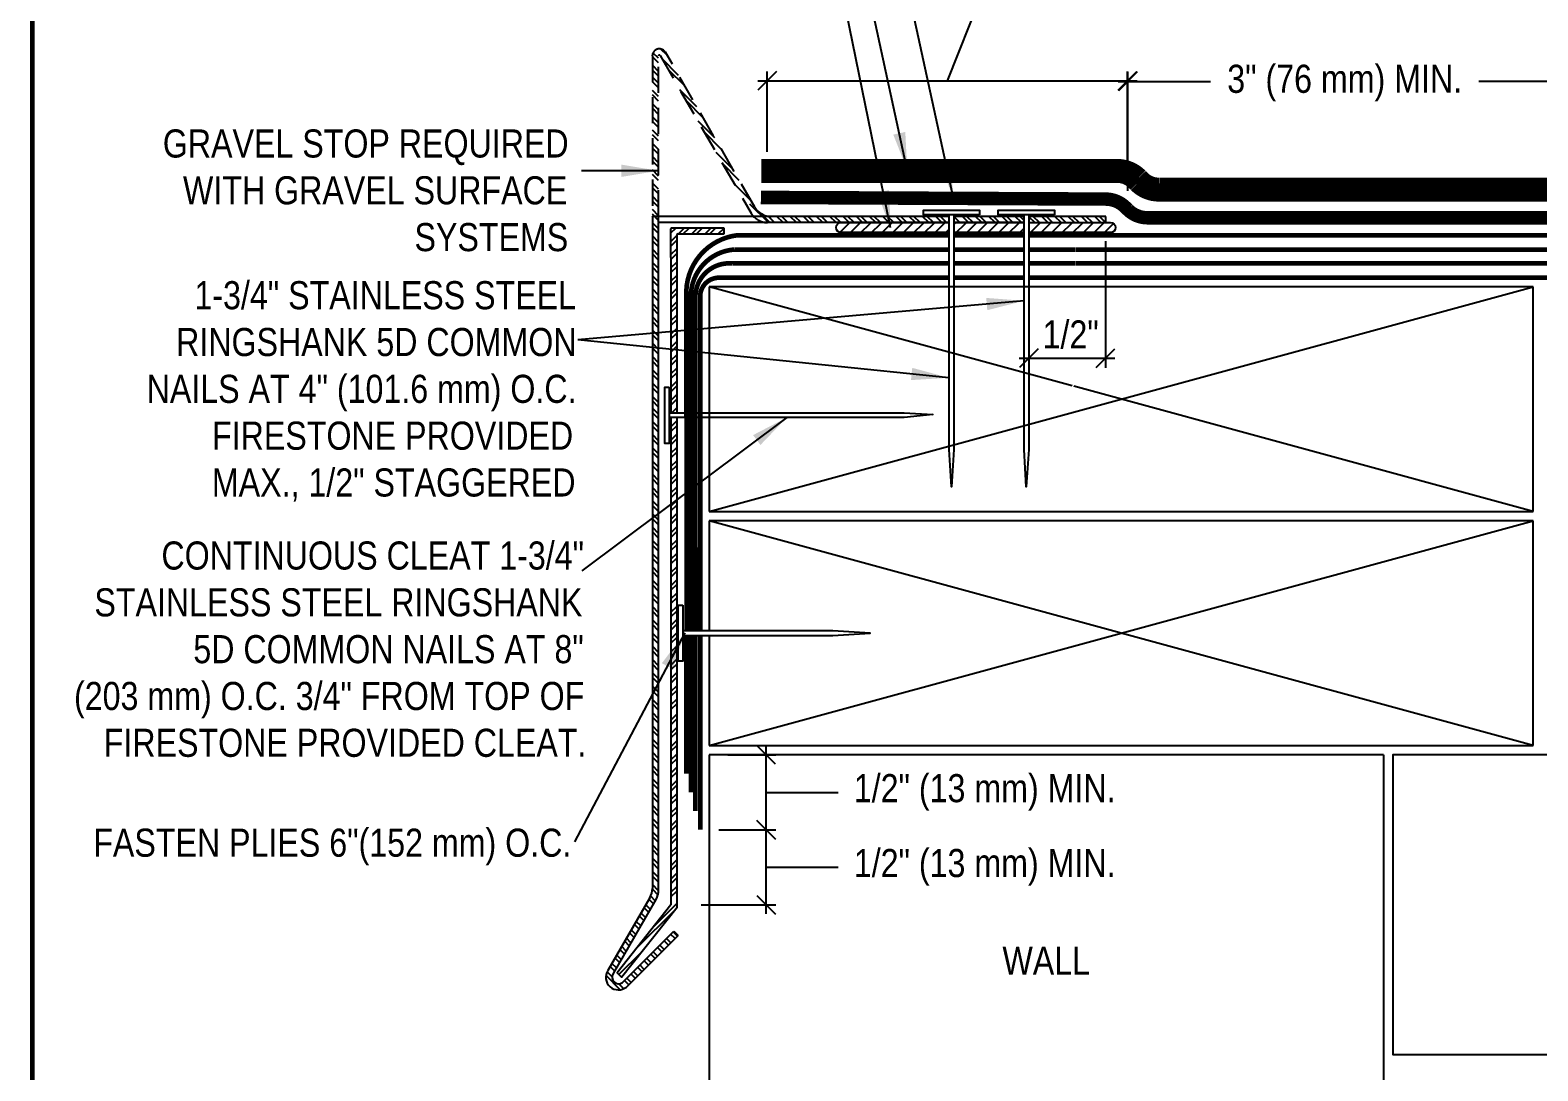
# Model space of a CAD drawing. Header units: inches. Extents: x -763.6 to -743.6, y -23.2 to -6.4.
# Drawn here: x -763.62 to -753.56, y -19.2 to -12.25 of the extents above; entities that cross this region are included whole.
import ezdxf
from ezdxf.enums import TextEntityAlignment as Align

# ---------------------------------------------------------------- set-up
doc = ezdxf.new("R2010")
doc.units = ezdxf.units.IN
doc.header["$MEASUREMENT"] = 0
doc.linetypes.add('HIDDEN', pattern=[0.375, 0.25, -0.125])
doc.layers.get('0').update_dxf_attribs({"linetype": 'CONTINUOUS'})
doc.layers.get('DEFPOINTS').update_dxf_attribs({"linetype": 'CONTINUOUS'})
for name, color, linetype in [('FSBP-ACCESSORY-OTHER', 7, 'CONTINUOUS'), ('FSBP-ANNO-LABEL', 7, 'CONTINUOUS'), ('FSBP-MEMBRANE', 7, 'CONTINUOUS'), ('FSBP-SEALANTS', 1, 'CONTINUOUS'), ('FSBP-SUBSTRATE-GENERIC', 9, 'CONTINUOUS'), ('FSBP-TTLB-BORDER', 7, 'CONTINUOUS'), ('FSBP-TTLB-TEXT', 7, 'CONTINUOUS'), ('FSBP-WALL-CURB', 9, 'CONTINUOUS'), ('FSBP-WOOD', 7, 'CONTINUOUS')]:
    doc.layers.add(name, color=color, linetype=linetype)
doc.styles.add('ARIAL', font='arial.ttf')
doc.styles.add('ARIAL_BOLD', font='')
doc.styles.add('ARIAL_NAR', font='ARIALN.TTF')
doc.styles.get('ARIAL_BOLD').set_extended_font_data('Arial Black')
doc.dimstyles.new('FSBP-DIM', dxfattribs={"dimtxt": 0.1875, "dimasz": 0.125, "dimexe": 0.0625, "dimexo": 0.125, "dimgap": 0.125, "dimtad": 0, "dimdec": 0, "dimzin": 1, "dimdsep": 46, "dimlunit": 4, "dimtxsty": 'ARIAL_NAR', "dimblk": 'OBLIQUE', "dimcen": 0.09375, "dimdle": 0.0625, "dimclrd": 256, "dimclre": 256, "dimclrt": 256, "dimadec": 0, "dimazin": 0, "dimtfac": 1, "dimtdec": 0, "dimtmove": 1, "dimatfit": 3, "dimfxl": 1, "dimtolj": 1, "dimtzin": 0, "dimlwd": -1, "dimlwe": -1, "dimarcsym": 0})
doc.dimstyles.new('FSBP-LEADER', dxfattribs={"dimtxt": 0.1875, "dimasz": 0.25, "dimexe": 0.0625, "dimexo": 0.125, "dimgap": 0.125, "dimtad": 0, "dimtih": 1, "dimtoh": 1, "dimdec": 4, "dimzin": 0, "dimdsep": 46, "dimlunit": 4, "dimtxsty": 'ARIAL_NAR', "dimcen": 0.09375, "dimclrd": 256, "dimclre": 256, "dimclrt": 256, "dimadec": 0, "dimazin": 0, "dimtfac": 1, "dimtdec": 4, "dimtofl": 0, "dimtmove": 0, "dimatfit": 3, "dimfxl": 1, "dimtolj": 1, "dimtzin": 0, "dimlwd": -1, "dimlwe": -1, "dimarcsym": 0})

# ---------------------------------------------------------------- blocks, each defined once
blk = doc.blocks.new('_OBLIQUE')
at = {"color": 0, "linetype": 'ByBlock'}
blk.add_line((-0.5, -0.5), (0.5, 0.5), dxfattribs=at)
blk = doc.blocks.new('*D6')
at = {"layer": 'DEFPOINTS', "color": 0, "transparency": 16777216}
for p in [(-756.296, -12.589), (-758.702, -13.189), (-756.296, -13.411)]:
    blk.add_point(p, dxfattribs=at)
at = {"layer": 'FSBP-ANNO-LABEL', "transparency": 16777216}
for p, q in [((-757.499, -12.589), (-757.252, -11.968)), ((-757.252, -11.968), (-757.002, -11.968)), ((-758.702, -13.064), (-758.702, -12.527)), ((-756.296, -13.286), (-756.296, -12.527)), ((-758.765, -12.589), (-756.233, -12.589))]:
    blk.add_line(p, q, dxfattribs=at)
at = {"layer": 'FSBP-ANNO-LABEL', "transparency": 16777216, "xscale": 0.125, "yscale": 0.125, "zscale": 0.125, "rotation": 180}
blk.add_blockref('_OBLIQUE', (-758.702, -12.589), dxfattribs=at)
at = {"layer": 'FSBP-ANNO-LABEL', "transparency": 16777216, "xscale": 0.125, "yscale": 0.125, "zscale": 0.125}
blk.add_blockref('_OBLIQUE', (-756.296, -12.589), dxfattribs=at)
at = {"layer": 'FSBP-ANNO-LABEL', "transparency": 16777216, "insert": (-755.92, -11.968), "char_height": 0.1875, "attachment_point": 5, "style": 'ARIAL_NAR'}
blk.add_mtext('\\A1;2-3/8" (60 mm) MIN.', dxfattribs=at)
blk = doc.blocks.new('*D7')
at = {"layer": 'DEFPOINTS', "color": 0, "transparency": 16777216}
for p in [(-753.417, -12.593), (-756.295, -13.449), (-753.417, -13.518)]:
    blk.add_point(p, dxfattribs=at)
at = {"layer": 'FSBP-ANNO-LABEL', "transparency": 16777216}
for p, q in [((-756.295, -13.324), (-756.295, -12.53)), ((-753.417, -13.393), (-753.417, -12.53)), ((-756.358, -12.593), (-755.742, -12.593)), ((-753.355, -12.593), (-753.951, -12.593))]:
    blk.add_line(p, q, dxfattribs=at)
at = {"layer": 'FSBP-ANNO-LABEL', "transparency": 16777216, "xscale": 0.125, "yscale": 0.125, "zscale": 0.125, "rotation": 180}
blk.add_blockref('_OBLIQUE', (-756.295, -12.593), dxfattribs=at)
at = {"layer": 'FSBP-ANNO-LABEL', "transparency": 16777216, "xscale": 0.125, "yscale": 0.125, "zscale": 0.125}
blk.add_blockref('_OBLIQUE', (-753.417, -12.593), dxfattribs=at)
at = {"layer": 'FSBP-ANNO-LABEL', "transparency": 16777216, "insert": (-754.847, -12.604), "char_height": 0.1875, "attachment_point": 5, "style": 'ARIAL_NAR'}
blk.add_mtext('\\A1;3" (76 mm) MIN.', dxfattribs=at)
blk = doc.blocks.new('TTLB-ASPHALT_1')
at = {"layer": 'FSBP-TTLB-BORDER', "const_width": 0.0312}
blk.add_lwpolyline([(20, 0), (20, 13), (0, 13), (0, 0)], dxfattribs=at)
at = {"layer": 'FSBP-TTLB-TEXT'}
for tag, height, style, p in [('DETAIL_DESCP_LINE_1', 0.219, 'ARIAL_BOLD', (9.833, -0.375)), ('ISSUE_REV_DATE', 0.219, 'ARIAL', (15.841, -0.728)), ('DETAIL_NUMBER', 0.438, 'ARIAL', (18.421, -0.893))]:
    blk.add_attdef(tag, text='', height=height, dxfattribs=dict(at, style=style)).set_placement(p, align=Align.MIDDLE_CENTER)
at = {"layer": 'FSBP-TTLB-TEXT', "style": 'ARIAL'}
blk.add_attdef('ACCPT_SYSTEMS', text='', height=0.219, dxfattribs=at).set_placement((11.494, -1.125), align=Align.MIDDLE_LEFT)
blk = doc.blocks.new('*D10')
at = {"layer": 'DEFPOINTS', "color": 0, "transparency": 16777216}
for p in [(-759.089, -17.09), (-758.708, -17.09), (-759.149, -17.59)]:
    blk.add_point(p, dxfattribs=at)
at = {"layer": 'FSBP-ANNO-LABEL', "transparency": 16777216}
for p, q in [((-758.964, -17.09), (-758.645, -17.09)), ((-758.708, -17.652), (-758.708, -17.027)), ((-758.708, -17.34), (-758.478, -17.34)), ((-758.478, -17.34), (-758.228, -17.34)), ((-759.024, -17.59), (-758.645, -17.59))]:
    blk.add_line(p, q, dxfattribs=at)
at = {"layer": 'FSBP-ANNO-LABEL', "transparency": 16777216, "xscale": 0.125, "yscale": 0.125, "zscale": 0.125}
for p, rotation in [((-758.708, -17.09), 90), ((-758.708, -17.59), 270)]:
    blk.add_blockref('_OBLIQUE', p, dxfattribs=dict(at, rotation=rotation))
at = {"layer": 'FSBP-ANNO-LABEL', "transparency": 16777216, "insert": (-757.25, -17.34), "char_height": 0.1875, "attachment_point": 5, "style": 'ARIAL_NAR'}
blk.add_mtext('\\A1;1/2" (13 mm) MIN.', dxfattribs=at)
blk = doc.blocks.new('*D11')
at = {"layer": 'DEFPOINTS', "color": 0, "transparency": 16777216}
for p in [(-759.089, -17.59), (-758.708, -17.59), (-759.268, -18.09)]:
    blk.add_point(p, dxfattribs=at)
at = {"layer": 'FSBP-ANNO-LABEL', "transparency": 16777216}
for p, q in [((-758.964, -17.59), (-758.645, -17.59)), ((-758.708, -18.152), (-758.708, -17.527)), ((-758.708, -17.84), (-758.478, -17.84)), ((-758.478, -17.84), (-758.228, -17.84)), ((-759.143, -18.09), (-758.645, -18.09))]:
    blk.add_line(p, q, dxfattribs=at)
at = {"layer": 'FSBP-ANNO-LABEL', "transparency": 16777216, "xscale": 0.125, "yscale": 0.125, "zscale": 0.125}
for p, rotation in [((-758.708, -17.59), 90), ((-758.708, -18.09), 270)]:
    blk.add_blockref('_OBLIQUE', p, dxfattribs=dict(at, rotation=rotation))
at = {"layer": 'FSBP-ANNO-LABEL', "transparency": 16777216, "insert": (-757.25, -17.84), "char_height": 0.1875, "attachment_point": 5, "style": 'ARIAL_NAR'}
blk.add_mtext('\\A1;1/2" (13 mm) MIN.', dxfattribs=at)
blk = doc.blocks.new('*D8')
at = {"transparency": 16777216}
for p, q in [((-756.443, -13.661), (-756.443, -14.505)), ((-756.956, -14.09), (-756.956, -14.505)), ((-757.019, -14.442), (-756.381, -14.442))]:
    blk.add_line(p, q, dxfattribs=at)
at = {"layer": 'DEFPOINTS', "color": 0, "transparency": 16777216}
for p in [(-756.443, -13.536), (-756.956, -13.965), (-756.443, -14.442)]:
    blk.add_point(p, dxfattribs=at)
at = {"transparency": 16777216, "xscale": 0.125, "yscale": 0.125, "zscale": 0.125, "rotation": 180}
blk.add_blockref('_OBLIQUE', (-756.956, -14.442), dxfattribs=at)
at = {"transparency": 16777216, "xscale": 0.125, "yscale": 0.125, "zscale": 0.125}
blk.add_blockref('_OBLIQUE', (-756.443, -14.442), dxfattribs=at)
at = {"transparency": 16777216, "insert": (-756.676, -14.284), "char_height": 0.1875, "attachment_point": 5, "style": 'ARIAL_NAR'}
blk.add_mtext('\\A1;1/2"', dxfattribs=at)

msp = doc.modelspace()

# ---------------------------------------------------------------- linework, layer by layer
for p, q in [((-759.344, -13.768), (-759.344, -13.577)), ((-758.989, -13.573), (-759.34, -13.573)), ((-758.989, -13.612), (-758.989, -13.573)), ((-759.303, -13.768), (-759.303, -13.615)), ((-759.299, -13.612), (-758.989, -13.612)), ((-758.989, -13.612), (-758.989, -13.612))]:
    msp.add_line(p, q)
for centre in [(-759.34, -13.577), (-759.299, -13.615)]:
    msp.add_arc(centre, 0.00391, 90, 180)
at = {"layer": 'FSBP-ACCESSORY-OTHER', "linetype": 'HIDDEN', "ltscale": 0.7}
for p, q in [((-759.371, -12.417), (-759.411, -12.377)), ((-759.468, -12.423), (-759.468, -13.495)), ((-759.427, -12.47), (-759.468, -12.429)), ((-759.427, -12.439), (-759.464, -12.403)), ((-759.427, -13.495), (-759.427, -12.423)), ((-759.417, -12.42), (-758.808, -13.473)), ((-759.293, -12.553), (-759.405, -12.44)), ((-758.785, -13.432), (-759.381, -12.399)), ((-759.427, -12.528), (-759.468, -12.486)), ((-759.427, -12.559), (-759.468, -12.518)), ((-759.427, -12.606), (-759.468, -12.565)), ((-759.25, -12.626), (-759.362, -12.514)), ((-759.427, -12.637), (-759.468, -12.596)), ((-759.427, -12.694), (-759.468, -12.653)), ((-759.172, -12.762), (-759.284, -12.65)), ((-759.427, -12.725), (-759.468, -12.684)), ((-759.427, -12.783), (-759.468, -12.742)), ((-759.427, -12.814), (-759.468, -12.773)), ((-759.129, -12.836), (-759.241, -12.723)), ((-759.427, -12.871), (-759.468, -12.83)), ((-759.427, -12.902), (-759.468, -12.861)), ((-759.051, -12.971), (-759.163, -12.859)), ((-759.427, -12.959), (-759.468, -12.918)), ((-759.427, -12.991), (-759.468, -12.95)), ((-759.008, -13.045), (-759.121, -12.933)), ((-759.427, -13.048), (-759.468, -13.007)), ((-759.427, -13.079), (-759.468, -13.038)), ((-758.93, -13.18), (-759.043, -13.068)), ((-759.427, -13.136), (-759.468, -13.095)), ((-759.427, -13.167), (-759.468, -13.126)), ((-758.888, -13.254), (-759, -13.142)), ((-759.427, -13.225), (-759.468, -13.184)), ((-759.427, -13.256), (-759.468, -13.215)), ((-759.427, -13.313), (-759.468, -13.272)), ((-758.81, -13.389), (-758.922, -13.277)), ((-759.427, -13.344), (-759.468, -13.303)), ((-759.427, -13.401), (-759.468, -13.36)), ((-758.694, -13.536), (-758.879, -13.351)), ((-759.427, -13.433), (-759.468, -13.392)), ((-759.427, -13.49), (-759.468, -13.449))]:
    msp.add_line(p, q, dxfattribs=at)
at = {"layer": 'FSBP-ACCESSORY-OTHER', "linetype": 'HIDDEN', "ltscale": 0.3}
msp.add_line((-759.427, -13.521), (-759.468, -13.48), dxfattribs=at)
at = {"layer": 'FSBP-ACCESSORY-OTHER', "linetype": 'Continuous'}
for p, q in [((-759.468, -13.499), (-759.468, -17.981)), ((-759.427, -13.536), (-759.427, -13.495)), ((-759.427, -17.992), (-759.427, -13.54))]:
    msp.add_line(p, q, dxfattribs=at)
at = {"layer": 'FSBP-ACCESSORY-OTHER'}
for p, q in [((-759.427, -13.578), (-759.468, -13.537)), ((-759.427, -13.609), (-759.468, -13.568)), ((-757.487, -13.495), (-759.465, -13.495)), ((-757.487, -13.536), (-759.424, -13.536)), ((-759.344, -13.605), (-759.312, -13.573)), ((-759.293, -13.612), (-759.255, -13.573)), ((-759.262, -13.612), (-759.223, -13.573)), ((-759.205, -13.612), (-759.166, -13.573)), ((-759.174, -13.612), (-759.135, -13.573)), ((-759.116, -13.612), (-759.078, -13.573)), ((-759.085, -13.612), (-759.047, -13.573)), ((-759.028, -13.612), (-758.989, -13.573)), ((-758.684, -13.536), (-758.725, -13.495)), ((-758.653, -13.536), (-758.694, -13.495)), ((-758.596, -13.536), (-758.637, -13.495)), ((-758.564, -13.536), (-758.605, -13.495)), ((-758.507, -13.536), (-758.548, -13.495)), ((-758.476, -13.536), (-758.517, -13.495)), ((-758.419, -13.536), (-758.46, -13.495)), ((-758.388, -13.536), (-758.429, -13.495)), ((-758.331, -13.536), (-758.372, -13.495)), ((-758.299, -13.536), (-758.34, -13.495)), ((-758.242, -13.536), (-758.283, -13.495)), ((-758.211, -13.536), (-758.252, -13.495)), ((-758.154, -13.536), (-758.195, -13.495)), ((-758.122, -13.536), (-758.164, -13.495)), ((-758.065, -13.536), (-758.106, -13.495)), ((-758.034, -13.536), (-758.075, -13.495)), ((-757.977, -13.536), (-758.018, -13.495)), ((-757.946, -13.536), (-757.987, -13.495)), ((-757.889, -13.536), (-757.93, -13.495)), ((-757.857, -13.536), (-757.898, -13.495)), ((-757.8, -13.536), (-757.841, -13.495)), ((-757.769, -13.536), (-757.81, -13.495)), ((-757.712, -13.536), (-757.753, -13.495)), ((-757.681, -13.536), (-757.722, -13.495)), ((-757.623, -13.536), (-757.664, -13.495)), ((-757.592, -13.536), (-757.633, -13.495)), ((-757.535, -13.536), (-757.576, -13.495)), ((-757.504, -13.536), (-757.545, -13.495)), ((-757.415, -13.536), (-757.456, -13.495)), ((-756.987, -13.495), (-757.456, -13.495)), ((-757.447, -13.536), (-757.456, -13.527)), ((-756.987, -13.536), (-757.456, -13.536)), ((-757.358, -13.536), (-757.399, -13.495)), ((-757.327, -13.536), (-757.368, -13.495)), ((-757.27, -13.536), (-757.311, -13.495)), ((-757.239, -13.536), (-757.28, -13.495)), ((-757.181, -13.536), (-757.223, -13.495)), ((-757.15, -13.536), (-757.191, -13.495)), ((-757.093, -13.536), (-757.134, -13.495)), ((-757.062, -13.536), (-757.103, -13.495)), ((-757.005, -13.536), (-757.046, -13.495)), ((-756.987, -13.522), (-757.014, -13.495)), ((-756.442, -13.495), (-756.956, -13.495)), ((-756.956, -13.536), (-756.442, -13.536)), ((-756.916, -13.536), (-756.953, -13.499)), ((-756.885, -13.536), (-756.926, -13.495)), ((-756.828, -13.536), (-756.869, -13.495)), ((-756.797, -13.536), (-756.838, -13.495)), ((-756.74, -13.536), (-756.781, -13.495)), ((-756.708, -13.536), (-756.749, -13.495)), ((-756.651, -13.536), (-756.692, -13.495)), ((-756.62, -13.536), (-756.661, -13.495)), ((-756.563, -13.536), (-756.604, -13.495)), ((-756.531, -13.536), (-756.573, -13.495)), ((-756.474, -13.536), (-756.515, -13.495)), ((-756.443, -13.536), (-756.484, -13.495)), ((-756.442, -13.536), (-756.442, -13.495)), ((-759.427, -13.667), (-759.468, -13.625)), ((-759.427, -13.698), (-759.468, -13.657)), ((-759.344, -13.662), (-759.303, -13.621)), ((-759.344, -13.693), (-759.303, -13.652)), ((-758.997, -13.612), (-758.989, -13.604)), ((-759.427, -13.755), (-759.468, -13.714)), ((-759.427, -13.786), (-759.468, -13.745)), ((-759.344, -13.75), (-759.303, -13.709)), ((-759.344, -13.782), (-759.303, -13.741)), ((-759.344, -13.768), (-759.344, -14.807)), ((-759.303, -14.807), (-759.303, -13.768)), ((-759.427, -13.843), (-759.468, -13.802)), ((-759.427, -13.875), (-759.468, -13.833)), ((-759.344, -13.839), (-759.303, -13.798)), ((-759.344, -13.87), (-759.303, -13.829)), ((-759.344, -13.927), (-759.303, -13.886)), ((-759.427, -13.932), (-759.468, -13.891)), ((-759.427, -13.963), (-759.468, -13.922)), ((-759.427, -14.02), (-759.468, -13.979)), ((-759.344, -13.958), (-759.303, -13.917)), ((-759.344, -14.016), (-759.303, -13.974)), ((-759.427, -14.061), (-759.468, -14.02)), ((-759.427, -14.118), (-759.468, -14.077)), ((-759.344, -14.047), (-759.303, -14.006)), ((-759.344, -14.104), (-759.303, -14.063)), ((-759.427, -14.149), (-759.468, -14.108)), ((-759.427, -14.207), (-759.468, -14.166)), ((-759.344, -14.135), (-759.303, -14.094)), ((-759.344, -14.192), (-759.303, -14.151)), ((-759.344, -14.224), (-759.303, -14.183)), ((-759.427, -14.238), (-759.468, -14.197)), ((-759.427, -14.295), (-759.468, -14.254)), ((-759.427, -14.326), (-759.468, -14.285)), ((-759.344, -14.281), (-759.303, -14.24)), ((-759.344, -14.312), (-759.303, -14.271)), ((-759.427, -14.383), (-759.468, -14.342)), ((-759.427, -14.415), (-759.468, -14.374)), ((-759.344, -14.369), (-759.303, -14.328)), ((-759.344, -14.4), (-759.303, -14.359)), ((-759.427, -14.472), (-759.468, -14.431)), ((-759.427, -14.503), (-759.468, -14.462)), ((-759.344, -14.457), (-759.303, -14.416)), ((-759.344, -14.489), (-759.303, -14.448)), ((-759.427, -14.56), (-759.468, -14.519)), ((-759.427, -14.591), (-759.468, -14.55)), ((-759.344, -14.546), (-759.303, -14.505)), ((-759.344, -14.577), (-759.303, -14.536)), ((-759.427, -14.649), (-759.468, -14.608)), ((-759.427, -14.68), (-759.468, -14.639)), ((-759.344, -14.634), (-759.303, -14.593)), ((-759.344, -14.666), (-759.303, -14.624)), ((-759.344, -14.723), (-759.303, -14.682)), ((-759.427, -14.737), (-759.468, -14.696)), ((-759.427, -14.768), (-759.468, -14.727)), ((-759.427, -14.815), (-759.468, -14.774)), ((-759.344, -14.754), (-759.303, -14.713)), ((-759.339, -14.807), (-759.303, -14.77)), ((-759.427, -14.847), (-759.468, -14.805)), ((-759.427, -14.904), (-759.468, -14.863)), ((-759.427, -14.935), (-759.468, -14.894)), ((-759.344, -14.842), (-759.339, -14.838)), ((-759.344, -14.838), (-759.344, -16.814)), ((-759.344, -14.899), (-759.303, -14.858)), ((-759.344, -14.931), (-759.303, -14.89)), ((-759.308, -14.807), (-759.303, -14.801)), ((-759.303, -16.831), (-759.303, -14.838)), ((-759.427, -14.992), (-759.468, -14.951)), ((-759.427, -15.023), (-759.468, -14.982)), ((-759.344, -14.988), (-759.303, -14.947)), ((-759.344, -15.019), (-759.303, -14.978)), ((-759.427, -15.08), (-759.468, -15.039)), ((-759.427, -15.112), (-759.468, -15.071)), ((-759.344, -15.076), (-759.303, -15.035)), ((-759.344, -15.107), (-759.303, -15.066)), ((-759.427, -15.169), (-759.468, -15.128)), ((-759.427, -15.2), (-759.468, -15.159)), ((-759.344, -15.165), (-759.303, -15.124)), ((-759.344, -15.196), (-759.303, -15.155)), ((-759.427, -15.257), (-759.468, -15.216)), ((-759.427, -15.288), (-759.468, -15.247)), ((-759.344, -15.253), (-759.303, -15.212)), ((-759.344, -15.284), (-759.303, -15.243)), ((-759.427, -15.346), (-759.468, -15.305)), ((-759.427, -15.377), (-759.468, -15.336)), ((-759.427, -15.434), (-759.468, -15.393)), ((-759.344, -15.341), (-759.303, -15.3)), ((-759.344, -15.373), (-759.303, -15.332)), ((-759.344, -15.43), (-759.303, -15.389)), ((-759.427, -15.465), (-759.468, -15.424)), ((-759.427, -15.522), (-759.468, -15.481)), ((-759.344, -15.461), (-759.303, -15.42)), ((-759.344, -15.518), (-759.303, -15.477)), ((-759.427, -15.554), (-759.468, -15.513)), ((-759.427, -15.611), (-759.468, -15.57)), ((-759.344, -15.549), (-759.303, -15.508)), ((-759.344, -15.607), (-759.303, -15.565)), ((-759.344, -15.638), (-759.303, -15.597)), ((-759.427, -15.642), (-759.468, -15.601)), ((-759.427, -15.699), (-759.468, -15.658)), ((-759.427, -15.73), (-759.468, -15.689)), ((-759.344, -15.695), (-759.303, -15.654)), ((-759.344, -15.726), (-759.303, -15.685)), ((-759.427, -15.788), (-759.468, -15.747)), ((-759.427, -15.819), (-759.468, -15.778)), ((-759.344, -15.783), (-759.303, -15.742)), ((-759.344, -15.815), (-759.303, -15.774)), ((-759.427, -15.876), (-759.468, -15.835)), ((-759.427, -15.907), (-759.468, -15.866)), ((-759.344, -15.872), (-759.303, -15.831)), ((-759.344, -15.903), (-759.303, -15.862)), ((-759.427, -15.964), (-759.468, -15.923)), ((-759.427, -15.996), (-759.468, -15.955)), ((-759.344, -15.96), (-759.303, -15.919)), ((-759.344, -15.991), (-759.303, -15.95)), ((-759.427, -16.053), (-759.468, -16.012)), ((-759.427, -16.084), (-759.468, -16.043)), ((-759.427, -16.141), (-759.468, -16.1)), ((-759.344, -16.048), (-759.303, -16.007)), ((-759.344, -16.08), (-759.303, -16.039)), ((-759.344, -16.137), (-759.303, -16.096)), ((-759.427, -16.172), (-759.468, -16.131)), ((-759.427, -16.229), (-759.468, -16.188)), ((-759.344, -16.168), (-759.303, -16.127)), ((-759.344, -16.225), (-759.303, -16.184)), ((-759.427, -16.261), (-759.468, -16.22)), ((-759.427, -16.318), (-759.468, -16.277)), ((-759.344, -16.257), (-759.303, -16.215)), ((-759.344, -16.314), (-759.303, -16.273)), ((-759.427, -16.349), (-759.468, -16.308)), ((-759.427, -16.406), (-759.468, -16.365)), ((-759.427, -16.438), (-759.468, -16.396)), ((-759.344, -16.345), (-759.303, -16.304)), ((-759.344, -16.402), (-759.303, -16.361)), ((-759.344, -16.433), (-759.303, -16.392)), ((-759.427, -16.495), (-759.468, -16.454)), ((-759.427, -16.526), (-759.468, -16.485)), ((-759.344, -16.49), (-759.303, -16.449)), ((-759.344, -16.522), (-759.303, -16.481)), ((-759.427, -16.583), (-759.468, -16.542)), ((-759.427, -16.614), (-759.468, -16.573)), ((-759.344, -16.579), (-759.303, -16.538)), ((-759.344, -16.61), (-759.303, -16.569)), ((-759.427, -16.671), (-759.468, -16.63)), ((-759.427, -16.703), (-759.468, -16.662)), ((-759.344, -16.667), (-759.303, -16.626)), ((-759.344, -16.698), (-759.303, -16.657)), ((-759.427, -16.76), (-759.468, -16.719)), ((-759.427, -16.791), (-759.468, -16.75)), ((-759.344, -16.756), (-759.303, -16.715)), ((-759.344, -16.787), (-759.303, -16.746)), ((-759.427, -16.848), (-759.468, -16.807)), ((-759.427, -16.879), (-759.468, -16.838)), ((-759.427, -16.937), (-759.468, -16.896)), ((-759.344, -16.858), (-759.305, -16.819)), ((-759.344, -16.889), (-759.305, -16.85)), ((-759.344, -16.946), (-759.303, -16.905)), ((-759.427, -16.968), (-759.468, -16.927)), ((-759.427, -17.025), (-759.468, -16.984)), ((-759.344, -16.977), (-759.303, -16.936)), ((-759.344, -17.035), (-759.303, -16.994)), ((-759.427, -17.056), (-759.468, -17.015)), ((-759.427, -17.113), (-759.468, -17.072)), ((-759.427, -17.145), (-759.468, -17.104)), ((-759.344, -17.066), (-759.303, -17.025)), ((-759.344, -17.123), (-759.303, -17.082)), ((-759.427, -17.202), (-759.468, -17.161)), ((-759.427, -17.233), (-759.468, -17.192)), ((-759.344, -17.154), (-759.303, -17.113)), ((-759.344, -17.211), (-759.303, -17.17)), ((-759.344, -17.243), (-759.303, -17.202)), ((-759.427, -17.29), (-759.468, -17.249)), ((-759.427, -17.321), (-759.468, -17.28)), ((-759.344, -17.3), (-759.303, -17.259)), ((-759.344, -17.331), (-759.303, -17.29)), ((-759.427, -17.379), (-759.468, -17.337)), ((-759.427, -17.41), (-759.468, -17.369)), ((-759.344, -17.388), (-759.303, -17.347)), ((-759.344, -17.419), (-759.303, -17.378)), ((-759.427, -17.467), (-759.468, -17.426)), ((-759.427, -17.498), (-759.468, -17.457)), ((-759.344, -17.477), (-759.303, -17.436)), ((-759.344, -17.508), (-759.303, -17.467)), ((-759.427, -17.555), (-759.468, -17.514)), ((-759.427, -17.587), (-759.468, -17.546)), ((-759.427, -17.644), (-759.468, -17.603)), ((-759.344, -17.565), (-759.303, -17.524)), ((-759.344, -17.596), (-759.303, -17.555)), ((-759.427, -17.675), (-759.468, -17.634)), ((-759.427, -17.732), (-759.468, -17.691)), ((-759.344, -17.653), (-759.303, -17.612)), ((-759.344, -17.685), (-759.303, -17.644)), ((-759.344, -17.742), (-759.303, -17.701)), ((-759.427, -17.763), (-759.468, -17.722)), ((-759.427, -17.82), (-759.468, -17.779)), ((-759.427, -17.852), (-759.468, -17.811)), ((-759.344, -17.773), (-759.303, -17.732)), ((-759.344, -17.83), (-759.303, -17.789)), ((-759.427, -17.909), (-759.468, -17.868)), ((-759.427, -17.94), (-759.468, -17.899)), ((-759.344, -17.861), (-759.303, -17.82)), ((-759.344, -17.919), (-759.303, -17.877)), ((-759.344, -17.95), (-759.303, -17.909)), ((-759.427, -17.997), (-759.468, -17.956)), ((-759.428, -18.028), (-759.468, -17.987)), ((-759.344, -18.007), (-759.303, -17.966)), ((-759.344, -18.038), (-759.303, -17.997)), ((-759.485, -18.044), (-759.765, -18.529)), ((-759.444, -18.055), (-759.73, -18.55)), ((-759.493, -18.14), (-759.523, -18.11)), ((-759.482, -18.12), (-759.512, -18.09)), ((-759.461, -18.084), (-759.491, -18.054)), ((-759.449, -18.064), (-759.479, -18.034)), ((-759.457, -18.233), (-759.303, -18.079)), ((-759.576, -18.383), (-759.314, -18.121)), ((-759.546, -18.232), (-759.576, -18.202)), ((-759.525, -18.196), (-759.555, -18.166)), ((-759.514, -18.176), (-759.544, -18.146)), ((-759.668, -18.609), (-759.324, -18.266)), ((-759.611, -18.344), (-759.641, -18.314)), ((-759.64, -18.64), (-759.295, -18.295)), ((-759.59, -18.308), (-759.62, -18.278)), ((-759.579, -18.288), (-759.609, -18.258)), ((-759.558, -18.252), (-759.588, -18.222)), ((-759.345, -18.345), (-759.374, -18.316)), ((-759.317, -18.316), (-759.346, -18.287)), ((-759.301, -18.301), (-759.33, -18.272)), ((-759.324, -18.266), (-759.295, -18.295)), ((-759.692, -18.555), (-759.539, -18.404)), ((-759.655, -18.42), (-759.685, -18.39)), ((-759.643, -18.4), (-759.673, -18.37)), ((-759.623, -18.364), (-759.653, -18.334)), ((-759.434, -18.433), (-759.463, -18.404)), ((-759.405, -18.405), (-759.434, -18.376)), ((-759.389, -18.389), (-759.418, -18.36)), ((-759.361, -18.36), (-759.39, -18.331)), ((-759.72, -18.532), (-759.75, -18.502)), ((-759.708, -18.512), (-759.738, -18.482)), ((-759.687, -18.476), (-759.717, -18.446)), ((-759.676, -18.456), (-759.706, -18.426)), ((-759.538, -18.537), (-759.567, -18.508)), ((-759.522, -18.522), (-759.551, -18.492)), ((-759.493, -18.493), (-759.522, -18.464)), ((-759.478, -18.477), (-759.507, -18.448)), ((-759.449, -18.449), (-759.478, -18.42)), ((-759.682, -18.658), (-759.777, -18.562)), ((-759.737, -18.571), (-759.77, -18.538)), ((-759.658, -18.651), (-759.691, -18.618)), ((-759.626, -18.626), (-759.655, -18.597)), ((-759.61, -18.61), (-759.639, -18.581)), ((-759.582, -18.581), (-759.611, -18.552)), ((-759.566, -18.566), (-759.595, -18.537))]:
    msp.add_line(p, q, dxfattribs=at)
for points in [[(-757.284, -13.484), (-757.659, -13.484), (-757.659, -13.452), (-757.284, -13.452)], [(-756.784, -13.484), (-757.159, -13.484), (-757.159, -13.452), (-756.784, -13.452)], [(-759.355, -14.635), (-759.355, -15.01), (-759.386, -15.01), (-759.386, -14.635)], [(-759.264, -16.09), (-759.264, -16.465), (-759.295, -16.465), (-759.295, -16.09)]]:
    msp.add_lwpolyline(points, close=True, dxfattribs=at)
for points in [[(-757.456, -13.484), (-757.456, -15.051), (-757.471, -15.301), (-757.487, -15.051), (-757.487, -13.484)], [(-756.956, -13.484), (-756.956, -15.051), (-756.972, -15.301), (-756.987, -15.051), (-756.987, -13.484)], [(-759.344, -14.534), (-759.344, -14.807)], [(-759.303, -14.807), (-759.303, -14.534)], [(-759.355, -14.807), (-757.787, -14.807), (-757.596, -14.817), (-757.787, -14.838), (-759.355, -14.838)], [(-759.344, -16.115), (-759.344, -18.09), (-759.703, -18.544), (-759.674, -18.573), (-759.303, -18.107), (-759.303, -16.115)], [(-759.264, -16.293), (-758.264, -16.293), (-758.014, -16.277), (-758.264, -16.262), (-759.264, -16.262)]]:
    msp.add_lwpolyline(points, dxfattribs=at)
at = {"layer": 'FSBP-ACCESSORY-OTHER', "linetype": 'HIDDEN', "ltscale": 0.7}
for centre, radius, start, end in [((-759.422, -12.423), 0.0469, 30, 180), ((-759.422, -12.423), 0.00582, 30, 180), ((-758.7, -13.411), 0.125, 210, 270), ((-758.676, -13.37), 0.125, 210, 270)]:
    msp.add_arc(centre, radius, start, end, dxfattribs=at)
at = {"layer": 'FSBP-ACCESSORY-OTHER'}
for centre, radius, start, end in [((-759.465, -13.499), 0.00391, 90, 180), ((-759.424, -13.54), 0.00391, 90, 180), ((-759.593, -17.981), 0.125, 330, 0), ((-759.552, -17.992), 0.125, 330, 0), ((-759.694, -18.574), 0.0847, 147.9427, 308.9186), ((-759.694, -18.574), 0.0437, 147.1341, 306.5253)]:
    msp.add_arc(centre, radius, start, end, dxfattribs=at)
at = {"layer": 'FSBP-MEMBRANE', "ltscale": 1.75}
for points, const_width in [([(-758.74, -13.192), (-756.365, -13.191, -0.198912), (-756.233, -13.246), (-756.218, -13.262, 0.198912), (-756.085, -13.316), (-753.469, -13.316, -0.198912), (-753.292, -13.39), (-753.286, -13.396, 0.198912), (-753.109, -13.469), (-750.469, -13.469)], 0.16), ([(-758.744, -13.368), (-756.443, -13.379, -0.198912), (-756.31, -13.434), (-756.295, -13.449, 0.198912), (-756.163, -13.504), (-753.417, -13.504)], 0.09)]:
    msp.add_lwpolyline(points, format="xyb", dxfattribs=dict(at, const_width=const_width))
at = {"layer": 'FSBP-MEMBRANE', "const_width": 0.0312}
for points in [[(-759.239, -16.262), (-759.241, -14.029, -0.399463), (-758.898, -13.62), (-757.487, -13.62)], [(-757.487, -13.716), (-758.922, -13.716, 0.393609), (-759.211, -14.029), (-759.21, -16.262)], [(-759.18, -16.262), (-759.181, -14.029, -0.439086), (-758.933, -13.809), (-757.487, -13.809)], [(-759.149, -16.262), (-759.149, -14.029, -0.414214), (-759.024, -13.904), (-757.487, -13.904)]]:
    msp.add_lwpolyline(points, format="xyb", dxfattribs=at)
for points in [[(-757.456, -13.62), (-756.987, -13.62)], [(-756.956, -13.62), (-756.645, -13.62)], [(-756.645, -13.62), (-745.77, -13.62)], [(-756.987, -13.716), (-757.456, -13.716)], [(-756.646, -13.716), (-756.956, -13.716)], [(-745.77, -13.716), (-756.645, -13.716)], [(-757.456, -13.809), (-756.987, -13.809)], [(-756.956, -13.809), (-756.646, -13.809)], [(-756.645, -13.809), (-745.77, -13.809)], [(-757.456, -13.904), (-756.987, -13.904)], [(-756.956, -13.904), (-756.645, -13.904)], [(-756.645, -13.904), (-745.77, -13.904)], [(-759.241, -17.215), (-759.241, -16.293)], [(-759.211, -17.34), (-759.211, -16.293)], [(-759.181, -17.465), (-759.181, -16.293)], [(-759.149, -16.293), (-759.149, -17.59)]]:
    msp.add_lwpolyline(points, dxfattribs=at)
at = {"layer": 'FSBP-MEMBRANE', "ltscale": 1.75, "const_width": 0.09}
msp.add_lwpolyline([(-759.196, -16.262), (-759.196, -16.262)], dxfattribs=at)
at = {"layer": 'FSBP-SEALANTS'}
for p, q in [((-758.222, -13.606), (-758.154, -13.539)), ((-758.151, -13.606), (-758.083, -13.539)), ((-758.08, -13.606), (-758.013, -13.539)), ((-758.009, -13.606), (-757.942, -13.539)), ((-757.939, -13.606), (-757.871, -13.539)), ((-757.868, -13.606), (-757.8, -13.539)), ((-757.797, -13.606), (-757.73, -13.539)), ((-757.727, -13.606), (-757.659, -13.539)), ((-757.656, -13.606), (-757.588, -13.539)), ((-757.585, -13.606), (-757.518, -13.539)), ((-757.514, -13.606), (-757.487, -13.579)), ((-757.456, -13.547), (-757.447, -13.539)), ((-757.444, -13.606), (-757.376, -13.539)), ((-757.373, -13.606), (-757.306, -13.539)), ((-757.302, -13.606), (-757.235, -13.539)), ((-757.232, -13.606), (-757.164, -13.539)), ((-757.161, -13.606), (-757.093, -13.539)), ((-757.09, -13.606), (-757.023, -13.539)), ((-757.019, -13.606), (-756.987, -13.574)), ((-756.956, -13.543), (-756.949, -13.536)), ((-756.949, -13.606), (-756.881, -13.539)), ((-756.878, -13.606), (-756.811, -13.539)), ((-756.807, -13.606), (-756.74, -13.539)), ((-756.737, -13.606), (-756.669, -13.539)), ((-756.666, -13.606), (-756.598, -13.539)), ((-756.595, -13.606), (-756.528, -13.539)), ((-756.524, -13.606), (-756.457, -13.539)), ((-756.454, -13.606), (-756.39, -13.542))]:
    msp.add_line(p, q, dxfattribs=at)
for points in [[(-757.487, -13.603), (-758.208, -13.603, -1), (-758.208, -13.536), (-757.487, -13.536)], [(-756.41, -13.536), (-756.41, -13.536, -1), (-756.41, -13.603), (-756.41, -13.603)]]:
    msp.add_lwpolyline(points, format="xyb", dxfattribs=at)
for points in [[(-757.456, -13.536), (-756.987, -13.536)], [(-757.456, -13.536), (-756.987, -13.536)], [(-756.956, -13.536), (-756.41, -13.536)], [(-756.987, -13.603), (-757.456, -13.603)], [(-756.592, -13.603), (-756.956, -13.603)], [(-756.41, -13.603), (-756.645, -13.603)]]:
    msp.add_lwpolyline(points, dxfattribs=at)
at = {"layer": 'FSBP-SUBSTRATE-GENERIC'}
msp.add_lwpolyline([(-745.77, -17.09), (-754.526, -17.09), (-754.526, -19.09), (-745.77, -19.09)], dxfattribs=at)
at = {"layer": 'FSBP-WALL-CURB', "linetype": 'Continuous', "ltscale": 1.75}
for p, q in [((-754.589, -17.09), (-759.089, -17.09)), ((-759.089, -17.09), (-759.089, -19.838)), ((-754.589, -17.09), (-754.589, -19.838))]:
    msp.add_line(p, q, dxfattribs=at)
at = {"layer": 'FSBP-WOOD', "ltscale": 1.75}
for p, q in [((-759.089, -13.965), (-759.089, -15.465)), ((-759.089, -15.465), (-753.589, -13.965)), ((-756.646, -13.965), (-759.089, -13.965)), ((-756.667, -14.625), (-759.089, -13.965)), ((-753.589, -13.965), (-756.645, -13.965)), ((-753.589, -15.465), (-753.589, -13.965)), ((-753.589, -15.465), (-756.655, -14.629)), ((-759.089, -15.465), (-753.589, -15.465)), ((-753.589, -15.527), (-759.089, -15.527)), ((-759.089, -15.527), (-759.089, -16.262)), ((-759.089, -17.027), (-753.589, -15.527)), ((-753.589, -17.027), (-759.089, -15.527)), ((-753.589, -17.027), (-753.589, -15.527)), ((-759.089, -16.293), (-759.089, -17.027)), ((-759.089, -17.027), (-753.589, -17.027))]:
    msp.add_line(p, q, dxfattribs=at)

# ---------------------------------------------------------------- block references
msp.add_blockref('TTLB-ASPHALT_1', (-763.606, -20.565))

# ---------------------------------------------------------------- texts
at = {"layer": 'FSBP-ANNO-LABEL', "style": 'ARIAL_NAR'}
msp.add_text('FASTEN PLIES 6"(152 mm) O.C.', height=0.1875, dxfattribs=at).set_placement((-760.009, -17.676), align=Align.MIDDLE_RIGHT)
msp.add_text('WALL', height=0.1875, dxfattribs=at).set_placement((-756.839, -18.464), align=Align.MIDDLE_CENTER)
at = {"layer": 'FSBP-ANNO-LABEL', "char_height": 0.1875, "attachment_point": 1, "style": 'ARIAL_NAR'}
for s, width, heights, insert in [('\\pi0.039128;GRAVEL STOP REQUIRED\\P\\pi0.17355;WITH GRAVEL SURFACE\\P\\pi1.7191;SYSTEMS', 2.72462, [0], (-762.775, -12.914)), ('\\pi0.47326;1-3/4" STAINLESS STEEL \\P\\pi0.35111;RINGSHANK 5D COMMON\\P\\pi0.1544;NAILS AT 4" (101.6 mm) O.C.\\P\\pi0.17269;       FIRESTONE PROVIDED\\P\\pi0.58952;MAX., 1/2" STAGGERED', 2.98954, [1.592], (-762.998, -13.927)), ('\\pi0.7149;CONTINUOUS CLEAT 1-3/4" \\P\\pi0.26738;STAINLESS STEEL RINGSHANK \\P\\pi0.92785;5D COMMON NAILS AT 8" \\P\\pi0.13155;(203 mm) O.C. 3/4" FROM TOP OF\\P\\pi0.32992;FIRESTONE PROVIDED CLEAT.', 3.51563, [1.534], (-763.46, -15.665))]:
    msp.add_mtext_dynamic_manual_height_columns(s, width=width, gutter_width=5, heights=heights, dxfattribs=dict(at, insert=insert))

# ---------------------------------------------------------------- dimensions: what is measured, and where the dimension line sits
dim = msp.add_linear_dim(base=(-756.443, -14.442), p1=(-756.956, -13.965), p2=(-756.443, -13.536), text='1/2"', dimstyle='FSBP-DIM')
dim.commit()
dim.dimension.update_dxf_attribs({"geometry": '*D8', "text_midpoint": (-756.676, -14.284), "dimtype": 160})
at = {"layer": 'FSBP-ANNO-LABEL'}
for base, p1, p2, text, picture, middle in [((-756.296, -12.589), (-758.702, -13.189), (-756.296, -13.411), '2-3/8" (60 mm) MIN.', '*D6', (-756.877, -11.968)), ((-753.417, -12.593), (-756.295, -13.449), (-753.417, -13.518), '3" (76 mm) MIN.', '*D7', (-754.847, -12.604))]:
    dim = msp.add_linear_dim(base=base, p1=p1, p2=p2, text=text, dimstyle='FSBP-DIM', dxfattribs=at)
    dim.commit()
    dim.dimension.update_dxf_attribs({"geometry": picture, "text_midpoint": middle, "dimtype": 160})
for base, p1, p2, picture, middle in [((-758.708, -17.09), (-759.149, -17.59), (-759.089, -17.09), '*D10', (-758.103, -17.34)), ((-758.708, -17.59), (-759.268, -18.09), (-759.089, -17.59), '*D11', (-758.103, -17.84))]:
    dim = msp.add_linear_dim(base=base, p1=p1, p2=p2, angle=90, text='1/2" (13 mm) MIN.', dimstyle='FSBP-DIM', override={"dimtoh": 1}, dxfattribs=at)
    dim.commit()
    dim.dimension.update_dxf_attribs({"geometry": picture, "text_midpoint": middle, "dimtype": 160})

# ---------------------------------------------------------------- leaders
for points in [[(-757.461, -13.365), (-758.193, -10), (-758.458, -10.002)], [(-757.767, -13.184), (-758.3, -10.726), (-758.496, -10.726)], [(-757.878, -13.572), (-758.305, -11.487), (-758.479, -11.487)], [(-759.426, -13.19), (-759.942, -13.19)], [(-756.987, -14.058), (-759.965, -14.319)], [(-757.489, -14.572), (-759.965, -14.319)], [(-758.571, -14.838), (-759.94, -15.861)], [(-759.252, -16.276), (-759.987, -17.671)]]:
    msp.add_leader(points, dimstyle='FSBP-LEADER', dxfattribs=at)

doc.saveas('drawing.dxf')
